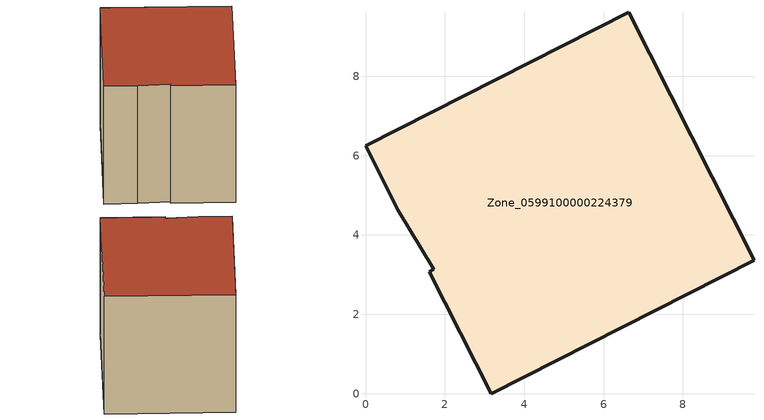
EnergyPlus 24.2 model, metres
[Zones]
Zone_0599100000224379
 floor ground (C_G): 1.72,3.14 0.82,4.64 0,6.25 6.63,9.61 9.79,3.36 3.17,0 1.61,3.08 z0
 wall outside (C_F): 3.17,0 9.79,3.36 6.63,9.61 0,6.25 0.82,4.64 1.72,3.14 1.61,3.08 3.17,0 z0:7.57
 roof outside (C_R): 0.82,4.64 1.72,3.14 1.61,3.08 3.17,0 9.79,3.36 6.63,9.61 0,6.25 z7.57
[BUILDING]
Pand.0599100000224379: North Axis=0; Terrain=City; Loads Convergence Tolerance Value=0.04; Temperature Convergence Tolerance Value=0.4; Solar Distribution=FullExterior; Maximum Number of Warmup Days=25; Minimum Number of Warmup Days=1
[Site:Location]
Rotterdam.The.Hague.AP_ZH_NLD Design_Conditions: Latitude=51.96; Longitude=4.45; Time Zone=1; Elevation=-4.5
[SITE:GROUNDTEMPERATURE:BUILDINGSURFACE]
18, 18, 18, 18, 18, 18, 18, 18, 18, 18, 18, 18
[MATERIAL] Thermal Absorptance=0.9; Solar Absorptance=0.7; Visible Absorptance=0.7
Name | Roughness | Thickness | Conductivity | Density | Specific Heat
G.TC.1946 | MediumSmooth | 0.15 | 1 | 540 | 1210
F.TC.1946 | Rough | 0.3 | 0.857143 | 1920 | 840
R.TC.1946 | MediumRough | 0.2 | 0.909091 | 1500 | 1000
[CONSTRUCTION]
C_G: G.TC.1946
C_F: F.TC.1946
C_R: R.TC.1946
[ZONE]
Zone_0599100000224379: Type=1; Multiplier=1; Ceiling Height=Autocalculate; Volume=Autocalculate; Floor Area=autocalculate; Part of Total Floor Area=Yes
[ZONEINFILTRATION:DESIGNFLOWRATE]
Infil_Zone_0599100000224379: Zone or ZoneList or Space or SpaceList=Zone_0599100000224379; Schedule=AlwaysOn; Design Flow Rate Calculation Method=Flow/Area; Flow Rate per Floor Area=0.003; Constant Term Coefficient=1; Temperature Term Coefficient=0; Velocity Term Coefficient=0; Velocity Squared Term Coefficient=0
[HVACTEMPLATE:ZONE:IDEALLOADSAIRSYSTEM]
Zone_0599100000224379: Maximum Heating Supply Air Temperature=50; Minimum Cooling Supply Air Temperature=13; Maximum Heating Supply Air Humidity Ratio=0.0156; Minimum Cooling Supply Air Humidity Ratio=0.0077; Heating Limit=NoLimit; Cooling Limit=NoLimit; Dehumidification Control Type=ConstantSensibleHeatRatio; Cooling Sensible Heat Ratio=0.7; Dehumidification Setpoint=60; Humidification Control Type=None; Humidification Setpoint=30; Outdoor Air Method=None; Outdoor Air Flow Rate per Person=0.00944; Outdoor Air Flow Rate per Zone Floor Area=0; Outdoor Air Flow Rate per Zone=0; Demand Controlled Ventilation Type=None; Outdoor Air Economizer Type=NoEconomizer; Heat Recovery Type=None; Sensible Heat Recovery Effectiveness=0.7; Latent Heat Recovery Effectiveness=0.65
[ZONECONTROL:THERMOSTAT]
ThermostatControl_Zone_0599100000224379: Zone or ZoneList=Zone_0599100000224379; Control Type Schedule=DualSetpointControlType; Control 1=Thermostat_Zone_0599100000224379; Temperature Difference Between Cutout And Setpoint=0
[THERMOSTATSETPOINT:DUALSETPOINT]
Thermostat_Zone_0599100000224379: Heating Setpoint Temperature Schedule=HeatingSetpoint_Zone_0599100000224379; Cooling Setpoint Temperature Schedule=CoolingSetpoint_Zone_0599100000224379
[SCHEDULE:COMPACT]
HeatingSetpoint_Zone_0599100000224379: Through: 12/31, For: AllDays, Until: 24:00, 21
CoolingSetpoint_Zone_0599100000224379: Through: 12/31, For: AllDays, Until: 24:00, 24
DualSetpointControlType: Through: 12/31, For: AllDays, Until: 24:00, 4
AlwaysOn: Through: 12/31, For: AllDays, Until: 24:00, 1
